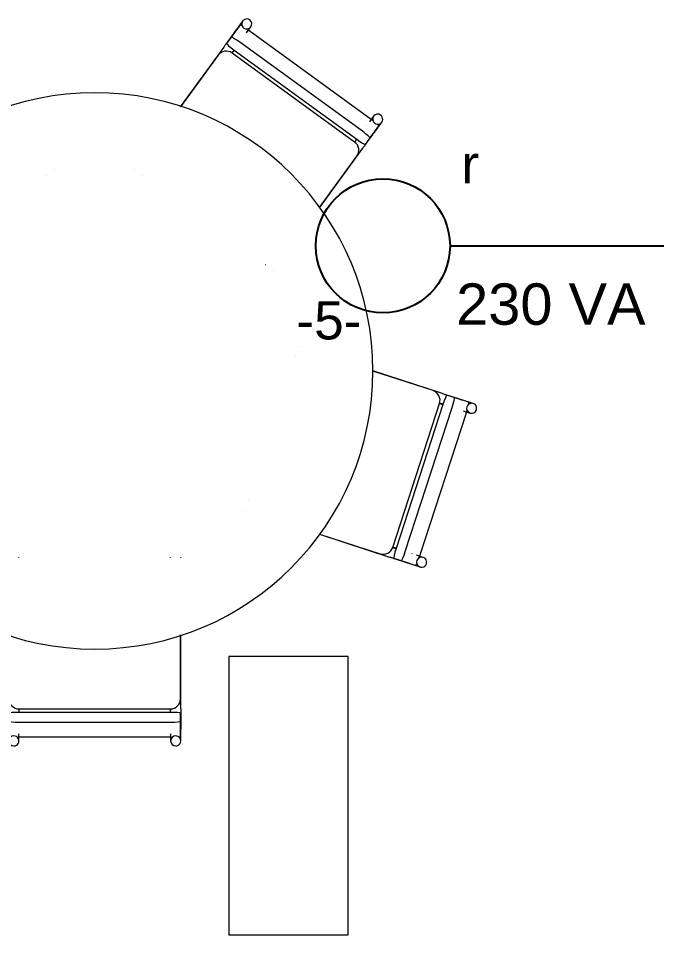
# Model space of a CAD drawing. Header units: metres. Extents: x -182 to 99, y 70 to 117.
# Drawn here: x -89.753 to -88.147, y 97.986 to 100.291 of the extents above; entities that cross this region are included whole.
import ezdxf

# ---------------------------------------------------------------- set-up
doc = ezdxf.new("R2010")
doc.units = ezdxf.units.M
doc.header["$LTSCALE"] = 0.01
doc.layers.add('I-FURN', color=6, linetype='Continuous', lineweight=9)
doc.layers.add('S-COLS', color=6, linetype='Continuous', lineweight=9)
doc.layers.add('Iluminação', color=7, linetype='Continuous')
doc.styles.add('Arial', font='arial.ttf', dxfattribs={"height": 0.295059880239521})

# ---------------------------------------------------------------- blocks, each defined once
blk = doc.blocks.new('Table ronde avec chaises - 01 - Table ronde avec chaises - 01-V5-Planta Baja')
at = {"layer": 'I-FURN'}
for p, q in [((-0.5128470338634453, 1.045385620482973), (-0.5023302823622857, 1.030910553854684)), ((-0.474550172228092, 1.035887573581568), (-0.4922980022063204, 1.060315365891202)), ((-0.4633707226177243, 1.020026370552859), (-0.4856801224470273, 1.050732625134479)), ((-0.4762016755209914, 1.037745581284572), (-0.4732934444785787, 1.033742744657237)), ((0.2457810265726028, 1.050659313996025), (0.2234716267432943, 1.019953059414405)), ((0.2330415739775825, 1.033490486658279), (0.2363637548695519, 1.038063076374519)), ((0.2521928908386454, 1.060391733770023), (0.2344450608604126, 1.035963941460393)), ((0.2622251709946052, 1.030986921733505), (0.272741922495768, 1.045461988361794)), ((-0.8157658420111005, 0.8136476647196641), (-0.5075303671542275, 1.037593845843071)), ((-0.4516598051669245, 1.003907675501459), (-0.4633707226177119, 1.020026370552855)), ((0.2234716267433055, 1.019953059414404), (0.2117607092925154, 1.003834364363009)), ((0.2676312712798239, 1.037520534704612), (0.5758667461366598, 0.8135743535811538)), ((-0.4852209673249243, 1.00688759126145), (-0.7934564421817974, 0.7829414101380432)), ((-0.3354966862357475, 0.8444968694831834), (-0.4446906814116377, 0.9947895102673218)), ((0.2045855700439517, 0.9948658781461472), (0.0953678620113438, 0.844540599414794)), ((0.5535573463073514, 0.7828680989995368), (0.2453218714505156, 1.006814280122995)), ((-0.7791430986308349, 0.7632407828530027), (-0.4709076237739619, 0.98718696397641)), ((-0.4656953028613799, 0.9800128197086374), (-0.7739307777182532, 0.7560666385852302)), ((-0.3357729426230823, 0.8444030930759591), (-0.4302165257960282, 0.9743935334597396)), ((0.190317429921614, 0.974320222321294), (0.0958966104621877, 0.8443611135012902)), ((0.5340316818438028, 0.7559933274467268), (0.225796206986967, 0.9799395085701852)), ((0.23100852789955, 0.9871136528379572), (0.539244002756386, 0.7631674717144986)), ((-0.8112225836814133, 0.8064871603729383), (-0.8217393351825734, 0.8209622270012232)), ((0.5816342238148589, 0.8210385948799835), (0.571117472313696, 0.8065635282516987)), ((-0.8422883668396979, 0.8060324815929947), (-0.8245405368614696, 0.7816046892833607)), ((-0.8350136606181502, 0.7969269531946154), (-0.812704260788847, 0.7662206986129958)), ((-0.8226218428523301, 0.7795055543692258), (-0.8259440237442951, 0.7840781440854585)), ((0.572805164914375, 0.7661473874744901), (0.5951145647436836, 0.7968536420561053)), ((0.5844354254937488, 0.7816810571621255), (0.6021832554719811, 0.806108849471755)), ((-0.8127042607888345, 0.7662206986129944), (-0.8009933433380473, 0.7501020035615974)), ((0.5610942474635962, 0.7500286924230898), (0.572805164914386, 0.7661473874744846)), ((0.5856921532432554, 0.7838258860864379), (0.5827839222008401, 0.779823049459108)), ((-0.7946810460450161, 0.7405066259691143), (-0.6857459669511251, 0.5905703525991569)), ((0.4456690291813131, 0.5906854981087867), (0.5545759346772879, 0.7405829938478791)), ((-0.7795500639671511, 0.7205878615198782), (-0.6854301821926092, 0.5910429578884921)), ((0.445504040411284, 0.5909324212527968), (0.5396509680926945, 0.7205145503813739)), ((-0.8199905857822422, 0.1799284919166423), (-0.9952458116200584, 0.1229846171742023)), ((-0.8199535996957827, 0.1796475546983993), (-0.9713753249065468, 0.1304476537398689)), ((0.7552859605899177, 0.1231081829977378), (0.5797542133434819, 0.1801419049922988)), ((0.7313367829602182, 0.1303290338260488), (0.5799370426509574, 0.1795217914570889)), ((-1.006071279758921, 0.119174254628728), (-1.025019942233742, 0.1130174609733911)), ((0.7849814002874107, 0.1128988410595616), (0.7660327378125908, 0.1190556347149017)), ((-1.043559482647853, 0.1072865538599631), (-1.072276074779185, 0.0979559674678097)), ((-1.025019942233755, 0.1130174609733951), (-1.061117309426184, 0.1012887153904246)), ((-1.045836895564876, 0.106290036847468), (-1.041131278891149, 0.1078189843876839)), ((-0.878381366303328, -0.2666510254097063), (-0.9961168411601532, 0.0957015072987568)), ((-0.9876831287633226, 0.0984417865688499), (-0.8699476539064976, -0.2639107461396132)), ((0.6299091119601026, -0.2640293660534168), (0.7476445868169883, 0.0983231666550267)), ((0.7560782992138185, 0.0955828873849322), (0.6383428243569328, -0.2667696453235113)), ((0.8210787674798261, 0.1011700954765875), (0.7849814002873998, 0.1128988410595667)), ((0.8008135350122323, 0.1079805754602733), (0.8061889366121855, 0.1062340016052938)), ((0.8323162237490395, 0.0980795332913235), (0.8035996316177098, 0.1074101196834813)), ((-1.064427043122063, 0.0737991319539106), (-1.047410581741947, 0.0793281154164944)), ((-0.9376382098538713, -0.2859047410158644), (-1.055373684710696, 0.0764477916925988)), ((-1.019276317518267, 0.0881765372755672), (-0.9015408426614424, -0.2741759954328961)), ((0.6615023007150461, -0.2742946153467048), (0.7792377755719317, 0.0880579173617389)), ((0.8153351427643581, 0.0763291717787645), (0.6975996679074727, -0.2860233609296792)), ((0.8074507307117986, 0.0794516812400169), (0.8244671920919135, 0.0739226977774287)), ((-0.861561388065119, -0.2884537323777133), (-0.6853301140990786, -0.2311927203739443)), ((-0.8379417867354785, -0.2802185499963895), (-0.6856379377912512, -0.2307320296623424)), ((0.4454051122353667, -0.231080477730952), (0.6216015370349091, -0.2883301665541562)), ((0.4455659415692672, -0.2308397796230508), (0.5979032447890807, -0.2803371699101872)), ((-0.9294242215012511, -0.2837965631076274), (-0.9464406828813666, -0.2893255465702112)), ((-0.9276837712551153, -0.3093774883458336), (-0.8915864040626869, -0.2976487427628674)), ((-0.8915864040626741, -0.2976487427628671), (-0.8726377415878532, -0.2914919491075302)), ((0.6325991996414536, -0.2916105690213342), (0.6515478621162736, -0.2977673626766743)), ((0.6515478621162624, -0.2977673626766742), (0.6876452293086892, -0.309496108259649)), ((0.7064808318511577, -0.2892019807466757), (0.6894643704710428, -0.2836729972840832)), ((-0.9385916512242448, -0.3134823820841059), (-0.9098750590929132, -0.3041517956919524)), ((-0.9072857540984074, -0.3029756776137511), (-0.9126611556983388, -0.3047222514687419)), ((0.6723434118194128, -0.3045606603961369), (0.6676377951456912, -0.3030317128559273)), ((0.6699152080627013, -0.3040282298684083), (0.6986318001940321, -0.3133588162605704)), ((0.09637090347620901, -0.6700269547352827), (0.09637090347622301, -0.4842001127177255)), ((-0.3362409786805447, -0.4842442162429615), (-0.3362409786805588, -0.6700269547352479)), ((-0.3359623621791875, -0.4843387938009303), (-0.3359623621791997, -0.645018567670809)), ((0.0958376378208003, -0.6450185676708423), (0.0958376378208126, -0.4843811320155638)), ((-0.3359623621792027, -0.6815000535319565), (-0.3359623621792042, -0.7014238563240713)), ((-0.3105623621792018, -0.6704185676708111), (0.0704376378207981, -0.6704185676708401)), ((0.0704376378207974, -0.679286297666197), (-0.3105623621792025, -0.6792862976661679)), ((0.0958376378207957, -0.7014238563241043), (0.0958376378207973, -0.6815000535319895)), ((-0.335962362179216, -0.7014238563240716), (-0.3359623621792187, -0.7393788743213653)), ((-0.3105623621792044, -0.7036376121898639), (0.0704376378207957, -0.703637612189893)), ((0.0958376378207811, -0.7393788743214), (0.0958376378207843, -0.7014238563241019)), ((-0.3362409786805631, -0.7208269547352494), (-0.3362409786805653, -0.7510213665702017)), ((-0.3359969939767911, -0.723300843822354), (-0.3359969939767901, -0.718353065648145)), ((-0.3108409786805652, -0.7510213665702017), (-0.310840978680564, -0.7331226936210312)), ((0.0709709034762044, -0.7331167467201944), (0.0709709034762028, -0.7510213665702321)), ((0.0960524879609261, -0.7180009388740385), (0.0960524879609267, -0.7236529705965249)), ((0.09637090347620302, -0.7510213665702321), (0.0963709034762052, -0.7208269547352798)), ((0.0704376378207928, -0.7415926301871885), (-0.3105623621792072, -0.7415926301871593))]:
    blk.add_line(p, q, dxfattribs=at)
at = {"layer": 'I-FURN', "flags": 128}
for points in [[(-0.4950606894411013, 1.020904817588784), (-0.4950974636809588, 1.020955432987662), (-0.4950992038852174, 1.020957828173339)], [(-0.474550172228092, 1.035887573581568), (-0.4745262878202813, 1.035854699514473), (-0.4744546728068069, 1.035756129904695), (-0.4743354417564127, 1.035592022442576), (-0.4741687854133454, 1.035362639665044), (-0.4739549703922018, 1.03506834853562), (-0.473694338751405, 1.034709619857324), (-0.4733873074459815, 1.034287027519517), (-0.4730343676605237, 1.033801247579799), (-0.4726360840233979, 1.033253057182444), (-0.4721930937034611, 1.032643333315137), (-0.4717061053907259, 1.031973051406006), (-0.4711758981626077, 1.03124328376312), (-0.4706033202375654, 1.030455197859032), (-0.4699892876181365, 1.029610054463067), (-0.469334782625526, 1.028709205624381), (-0.468640852328101, 1.02775409250894), (-0.4679086068663063, 1.026746243093981), (-0.4671392176766778, 1.02568726972357), (-0.466333915617791, 1.024578866529196), (-0.4654939890011519, 1.023422806719532), (-0.4646207815301713, 1.022220939743654), (-0.4637156901505291, 1.020975188332341), (-0.4627801628153559, 1.019687545422101), (-0.4618156961688214, 1.018360070966914), (-0.4608238331518168, 1.016994888642726), (-0.4598061605335833, 1.015594182450026), (-0.4587643063732186, 1.014160193219932), (-0.4576999374151278, 1.012695215029305), (-0.456614756422592, 1.011201591530743), (-0.4555104994537049, 1.009681712203209), (-0.4543889330840559, 1.008138008529416), (-0.4532518515805813, 1.006572950105931), (-0.452101074031121, 1.004989040692371), (-0.4509384414342697, 1.003388814205916), (-0.4497658137541669, 1.001774830667579), (-0.4485850669449527, 1.000149672106722), (-0.4473980899496432, 0.99851593843036), (-0.4462067816782225, 0.9968762432638696), (-0.4450130479697924, 0.9952332097697292), (-0.4446906814116377, 0.9947895102673218)], [(0.2045855700439517, 0.9948658781461472), (0.205779631200854, 0.9965093623344422), (0.206971782114625, 0.9981502172986332), (0.2081601155981136, 0.9997858180207924), (0.2093427305712451, 1.001413547888691), (0.2105177351023394, 1.00303080288176), (0.2116832494348018, 1.004634995737012), (0.2128374089943291, 1.006223560088082), (0.2139783673718346, 1.007793954570894), (0.2151042992773056, 1.009343666889265), (0.2162134034598784, 1.010870217834076), (0.2173039055894586, 1.012371165249462), (0.2183740610952656, 1.01384410793975), (0.2194221579567789, 1.015286689510842), (0.2204465194426014, 1.016696602139952), (0.2214455067928744, 1.018071590267645), (0.222417521840945, 1.019409454206235), (0.2233610095700864, 1.020708053658814), (0.2242744606011994, 1.021965311143272), (0.2251564136074938, 1.023179215315839), (0.2260054576522982, 1.024347824188797), (0.2268202344462627, 1.025469268237225), (0.2275994405203249, 1.026541753389885), (0.228341829310989, 1.027563563899318), (0.2290462131545578, 1.028533065086675), (0.2297114651871416, 1.029448705956883), (0.2303365211474017, 1.030309021679868), (0.230920381079139, 1.031112635934), (0.2314621109310137, 1.031858263107894), (0.2319608440508253, 1.032544710357143), (0.2324157825719728, 1.033170879512576), (0.2328261986898715, 1.03373576883712), (0.2331914358262818, 1.034238474628363), (0.2335109096797004, 1.034678192664271), (0.233784109160112, 1.035054219489793), (0.2340105972066264, 1.035365953542221), (0.234190011486685, 1.035612896113566), (0.2343220649757127, 1.035794652148395), (0.2344065464162971, 1.035910930875829), (0.2344433206561552, 1.035961546274716), (0.2344450608604126, 1.035963941460393)], [(-0.4722174089230931, 0.9869618541418912), (-0.471063414356315, 0.9859665838873578), (-0.469950143056918, 0.9849259622684892), (-0.4688793760214968, 0.9838416540578911), (-0.4678528262488896, 0.9827153939173934), (-0.4668721359997481, 0.9815489836229632), (-0.4659388741692664, 0.9803442891822488), (-0.4656953028613915, 0.98001281970864)], [(-0.4653061307063524, 0.9799511808946704), (-0.4664337742256646, 0.9815032490473882), (-0.4676259251394352, 0.983144104011575), (-0.4688142586229238, 0.9847797047337428), (-0.4699968735960548, 0.986407434601642)], [(0.2302097340436047, 0.9869214531381718), (0.2290289872343899, 0.9852962945773148), (0.2278420102390805, 0.9836625609009568), (0.2266507019676597, 0.9820228657344664), (0.2254569682592292, 0.980379832240326)], [(0.2257962069869561, 0.9799395085701864), (0.2267164084049516, 0.9811542084055516), (0.2276844487976152, 0.9823311383685858), (0.2286987795068231, 0.9834684156224132), (0.2297577778198189, 0.9845642207660392), (0.2308597495652098, 0.98561680074498), (0.232002931823278, 0.98662447165582)], [(0.5638478793925107, 0.7965577919857947), (0.5638846536323682, 0.7966084073846766), (0.5638863938366268, 0.796610802570354)], [(-0.7946810460450161, 0.7405066259691143), (-0.7958751072019177, 0.7421501101574051), (-0.797067258115688, 0.7437909651215961), (-0.7982555915991769, 0.7454265658437595), (-0.7994382065723079, 0.7470542957116546), (-0.8006132111034019, 0.7486715507047276), (-0.8017787254358639, 0.7502757435599756), (-0.8029328849953913, 0.7518643079110457), (-0.8040738433728966, 0.7534347023938612), (-0.8051997752783671, 0.7549844147122324), (-0.8063088794609399, 0.7565109656570442), (-0.8073993815905192, 0.7580119130724301), (-0.8084695370963267, 0.7594848557627181), (-0.8095176339578392, 0.7609274373338053), (-0.8105419954436619, 0.7623373499629194), (-0.8115409827939352, 0.7637123380906128), (-0.8125129978420041, 0.7650502020292029), (-0.8134564855711454, 0.7663488014817811), (-0.8143699366022588, 0.7676060589662395), (-0.8152518896085525, 0.7688199631388065), (-0.8161009336533575, 0.7699885720117647), (-0.8169157104473214, 0.7711100160601927), (-0.8176949165213837, 0.7721825012128525), (-0.8184373053120481, 0.7732043117222853), (-0.8191416891556164, 0.774173812909642), (-0.8198069411881999, 0.7750894537798505), (-0.8204319971484594, 0.7759497695028359), (-0.8210158570801969, 0.7767533837569677), (-0.8215575869320714, 0.7774990109308613), (-0.8220563200518832, 0.7781854581801108), (-0.8225112585730302, 0.7788116273355483), (-0.8229216746909287, 0.7793765166600914), (-0.8232869118273392, 0.7798792224513306), (-0.8236063856807575, 0.7803189404872432), (-0.8238795851611691, 0.7806949673127606), (-0.8241060732076833, 0.7810067013651887), (-0.8242854874877426, 0.781253643936538), (-0.8244175409767701, 0.7814353999713674), (-0.8245020224173545, 0.7815516786988014), (-0.8245387966572119, 0.7816022940976833), (-0.8245405368614701, 0.7816046892833607)], [(-0.7792071467304196, 0.7624216917775959), (-0.7780263999212056, 0.7607965332167347), (-0.7768394229258964, 0.7591627995403812), (-0.7756481146544757, 0.7575231043738908), (-0.7744543809460457, 0.755880070879746)], [(-0.7739307777182645, 0.7560666385852337), (-0.7748016680356218, 0.7573171650323154), (-0.7756218540136143, 0.7586015175155592), (-0.7763900235296398, 0.7599176413449791), (-0.7771049476763405, 0.7612634310032022), (-0.7777654827275913, 0.7626367335138643), (-0.778293778664923, 0.7638578499281294)], [(0.5380352103828155, 0.7629385191759025), (0.5373895401620574, 0.7615581654872586), (0.5366891869836575, 0.7602047358565712), (0.5359352712632991, 0.75888039548253), (0.5351289991053103, 0.7575872630272242), (0.5342716603731471, 0.756327407226726), (0.53403168184379, 0.7559933274467279)], [(0.5340933206577553, 0.7556041552916894), (0.5352209641770675, 0.7571562234444073), (0.5364131150908379, 0.7587970784085938), (0.5376014485743271, 0.7604326791307572), (0.5387840635474587, 0.7620604089986566)], [(0.5844354254937488, 0.7816810571621255), (0.5844115410859382, 0.7816481830950357), (0.5843399260724637, 0.7815496134852488), (0.58422069502207, 0.7813855060231334), (0.5840540386790022, 0.7811561232455974), (0.5838402236578591, 0.7808618321161739), (0.5835795920170619, 0.7805031034378777), (0.5832725607116377, 0.7800805111000708), (0.5829196209261799, 0.7795947311603566), (0.5825213372890543, 0.7790465407629977), (0.5820783469691174, 0.7784368168956907), (0.5815913586563827, 0.7777665349865637), (0.5810611514282634, 0.7770367673436739), (0.5804885735032217, 0.776248681439586), (0.5798745408837928, 0.7754035380436254), (0.5792200358911818, 0.7745026892049391), (0.5785261055937562, 0.7735475760894978), (0.5777938601319615, 0.7725397266745349), (0.5770244709423336, 0.7714807533041234), (0.5762191688834462, 0.7703723501097538), (0.5753792422668065, 0.7692162903000899), (0.5745060347958254, 0.7680144233242076), (0.5736009434161828, 0.7667686719128949), (0.5726654160810105, 0.7654810290026547), (0.5717009494344755, 0.7641535545474716), (0.5707090864174705, 0.762788372223279), (0.5696914137992363, 0.7613876660305844), (0.568649559638871, 0.7599536768004947), (0.5675851906807804, 0.7584886986098631), (0.5665000096882445, 0.7569950751113007), (0.5653957527193575, 0.7554751957837711), (0.5642741863497083, 0.7539314921099735), (0.5631371048462328, 0.7523664336864893), (0.5619863272967729, 0.7507825242729287), (0.5608236946999217, 0.749182297786474), (0.5596510670198178, 0.7475683142481367), (0.5584703202106036, 0.7459431556872796), (0.5572833432152934, 0.7443094220109173), (0.5560920349438728, 0.7426697268444269), (0.5548983012354429, 0.7410266933502908), (0.5545759346772879, 0.7405829938478791)], [(-0.2413320463894702, 0.6716773005867787), (-0.2412952721496132, 0.6716266851878969), (-0.2412935319453547, 0.6716242900022193)], [(-0.2207830147323454, 0.6866070459950073), (-0.2207462404924878, 0.6865564305961211), (-0.2207445002882299, 0.6865540354104436)], [(-0.0193220966353919, 0.6866834138738672), (-0.0193588708752494, 0.6866327984749897), (-0.0193606110795074, 0.6866304032893124)], [(0.0012269350217308, 0.6717536684656387), (0.0011901607818732, 0.6717030530667611), (0.0011884205776152, 0.6717006578810837)], [(-0.5502243477085984, 0.447253907105024), (-0.5501875734687409, 0.4472032917061421), (-0.5501858332644829, 0.4472008965204647)], [(0.3101192363408217, 0.4473302749838321), (0.3100824621009646, 0.4472796595849502), (0.3100807218967061, 0.4472772643992728)], [(-0.5707733793657238, 0.4323241616967954), (-0.5707366051258662, 0.4322735462979179), (-0.5707348649216079, 0.4322711511122404)], [(0.3306682679979443, 0.4324005295756035), (0.3306314937580868, 0.4323499141767217), (0.3306297535538282, 0.4323475189910399)], [(-0.6329555965912314, 0.2406998437894922), (-0.6328960946212316, 0.2407191771515112), (-0.6328932789115943, 0.2407200920310285)], [(0.3929957455611099, 0.2408234096130839), (0.3929362435911102, 0.2408427429750987), (0.3929334278814728, 0.2408436578546203)], [(-0.6251065649341097, 0.2165430082755931), (-0.6250470629641094, 0.2165623416376165), (-0.625044247254473, 0.2165632565171338)], [(0.3851467139039844, 0.2166665740991849), (0.3850872119339841, 0.2166859074612083), (0.3850843962243478, 0.2166868223407255)], [(-1.043559482647853, 0.1072865538599631), (-1.043520836864214, 0.1072991106362428), (-1.043404961338308, 0.107336760876922), (-1.043212041446255, 0.1073994443496433), (-1.042942385818732, 0.1074870607742272), (-1.042596425847217, 0.107599469983079), (-1.042174714993864, 0.1077364921454508), (-1.041677927906078, 0.1078979080551072), (-1.041106859337224, 0.108083459481027), (-1.040462422875192, 0.1082928495805086), (-1.039745649480847, 0.1085257433740675), (-1.038957685838717, 0.1087817682813128), (-1.038099792522541, 0.1090605147170048), (-1.037173341978615, 0.109361536746311), (-1.036179816330178, 0.1096843527981991), (-1.035120805006327, 0.1100284464358532), (-1.033998002199269, 0.1103932671828499), (-1.032813204153979, 0.1107782314038236), (-1.031568306294583, 0.1111827232381404), (-1.030265300192093, 0.1116060955851518), (-1.028906270378314, 0.112047671139415), (-1.027493391011037, 0.1125067434742446), (-1.026028922395852, 0.1129825781718321), (-1.024515207370138, 0.1134744139981692), (-1.022954667555028, 0.1139814641208581), (-1.02134979948133, 0.114502917367857), (-1.019703170595608, 0.1150379395252151), (-1.018017415152817, 0.115585674671606), (-1.016295230002056, 0.116145246547648), (-1.014539370272187, 0.1167157599577062), (-1.012752644964215, 0.1172963022020229), (-1.010937912457483, 0.1178859445368514), (-1.009098075936882, 0.1184837436602494), (-1.007236078748365, 0.1190887432211237), (-1.005354899690231, 0.1196999753492519), (-1.003457548247675, 0.1203164622036139), (-1.001547059778258, 0.1209372175367533), (-0.9996264906559827, 0.1215612482725625), (-0.9976989133817454, 0.122187556094966), (-0.9957674116679894, 0.1228151390450801), (-0.9952458116200584, 0.1229846171742023)], [(0.7552859605899177, 0.1231081829977378), (0.7572179921264313, 0.1224804278977779), (0.7591469328246309, 0.1218536770720668), (0.7610696967908853, 0.1212289331882247), (0.7629832080130158, 0.1206071957031928), (0.7648844052812619, 0.1199894592643142), (0.7667702470855606, 0.1193767121181178), (0.7686377164813163, 0.118769934529323), (0.7704838259158687, 0.1181700972126362), (0.7723056220079381, 0.1175781597798021), (0.7741001902724057, 0.1169950692044449), (0.7758646597828697, 0.1164217583070895), (0.7775962077645133, 0.1158591442628794), (0.7792920641099434, 0.1153081271342703), (0.7809495158107709, 0.1147695884311157), (0.7825659112978445, 0.114244389700462), (0.7841386646831974, 0.1137333711482491), (0.7856652598969164, 0.1132373502951345), (0.7871432547123159, 0.1127571206686803), (0.7885702846529803, 0.1122934505338468), (0.7899440667754201, 0.1118470816639304), (0.7912624033212983, 0.1114187281539138), (0.7925231852333715, 0.1110090752780243), (0.7937243955295327, 0.1106187783934825), (0.7948641125295528, 0.1102484618920436), (0.7959405129293586, 0.1098987182011186), (0.796951874717929, 0.1095701068359917), (0.7978965799321497, 0.1092631535047575), (0.7987731172452034, 0.1089783492672622), (0.7995800843843739, 0.1087161497495356), (0.8003161903743823, 0.1084769744148657), (0.8009802576026718, 0.1082612058927715), (0.8015712237033381, 0.1080691893668587), (0.8020881432566861, 0.1079012320226092), (0.8025301893017001, 0.1077576025559414), (0.8028966546590067, 0.1076385307433638), (0.803186953062209, 0.1075442070743808), (0.803400620095789, 0.1074747824467347), (0.8035373139380727, 0.1074303679250219), (0.8035968159080729, 0.1074110345630028), (0.8035996316177098, 0.1074101196834813)], [(-0.987504245958014, 0.0987928638418319), (-0.98932881149945, 0.0982000265603521), (-0.99125775219765, 0.0975732757346409), (-0.9931805161639043, 0.0969485318507988), (-0.9950940273860354, 0.0963267943657669), (-0.9964338837152537, 0.0958914486542814)], [(-0.9950043326616204, 0.0951762234631301), (-0.9936706229391354, 0.09591343762188499), (-0.992308499338812, 0.0965967279241402), (-0.9909201409678396, 0.0972250012511767), (-0.9895077689034454, 0.0977972524996984), (-0.9880736426396411, 0.0983125661897816), (-0.9876831287633338, 0.098441786568855)], [(0.7476445868169774, 0.0983231666550265), (0.7490841928871514, 0.0978233659923308), (0.7505026607302921, 0.0972663962286182), (0.751897721100441, 0.0966531483966968), (0.7532671421986021, 0.0959846035622827), (0.7546087332431461, 0.0952618312544844)], [(0.7556486655604081, 0.09628319251324599), (0.7537381770909914, 0.0969039478463897), (0.7518176079687166, 0.0975279785821902), (0.7498900306944785, 0.0981542864046025), (0.7479585289807229, 0.0987818693547122)], [(-1.035648133311094, 0.0831499665876047), (-1.035707635281094, 0.0831306332255813), (-1.035710450990731, 0.0831297183460641)], [(-0.5071202046934133, -0.1465816702485243), (-0.5070607027234136, -0.1465623368865096), (-0.5070578870137761, -0.146561422006988)], [(0.2671603536632274, -0.1464581044249152), (0.2671008516932277, -0.1464387710629005), (0.2670980359835902, -0.1464378561833745)], [(-0.4992711730362921, -0.1707385057624234), (-0.4992116710662913, -0.1707191724004043), (-0.4992088553566549, -0.1707182575208871)], [(0.2593113220061013, -0.17061493993881), (0.2592518200361016, -0.1705956065767909), (0.2592490043264647, -0.1705946916972736)], [(-0.8699476539065101, -0.2639107461396095), (-0.8714060951411058, -0.2643525781268492), (-0.8728810383452646, -0.2647357346017011), (-0.8743701239244973, -0.265059602595545), (-0.8758709696595325, -0.2653236639886767), (-0.8773811745173569, -0.2655274963391962), (-0.8787057776630005, -0.2656525899088114)], [(-0.8776221563498571, -0.2669650518344026), (-0.8757116678804404, -0.2663442965012632), (-0.8737910987581651, -0.2657202657654584), (-0.8718635214839272, -0.2650939579430461), (-0.8699320197701714, -0.2644663749929407)], [(0.6295580346871184, -0.2642082488587371), (0.6313826002285488, -0.2648010861402212), (0.6333115409267478, -0.2654278369659281), (0.6352343048930028, -0.2660525808497701), (0.6371478161151333, -0.2666743183348064), (0.6384876724443526, -0.2671096640462919)], [(0.6377515401670613, -0.2656907656851234), (0.6362392227257125, -0.2655032495623288), (0.6347356136219103, -0.2652554068648772), (0.6332431183094699, -0.2649476340882064), (0.6317641244625078, -0.2645804236031119), (0.6303009981556777, -0.2641543628680305), (0.6299091119600905, -0.2640293660534119)], [(-0.861561388065119, -0.2884537323777133), (-0.8634934196016322, -0.2890814874776688), (-0.8654223602998321, -0.2897082383033756), (-0.8673451242660865, -0.2903329821872177), (-0.8692586354882177, -0.2909547196722539), (-0.8711598327564631, -0.2915724561111325), (-0.8730456745607618, -0.2921852032573246), (-0.8749131439565179, -0.292791980846115), (-0.8767592533910707, -0.2933918181628062), (-0.87858104948314, -0.2939837555956403), (-0.8803756177476078, -0.2945668461710018), (-0.8821400872580722, -0.2951401570683529), (-0.8838716352397159, -0.2957027711125587), (-0.8855674915851462, -0.2962537882411721), (-0.8872249432859732, -0.2967923269443223), (-0.8888413387730468, -0.297317525674976), (-0.8904140921583996, -0.2978285442271933), (-0.891940687372119, -0.2983245650803079), (-0.8934186821875189, -0.2988047947067622), (-0.8948457121281826, -0.2992684648415956), (-0.8962194942506231, -0.2997148337115077), (-0.8975378307965012, -0.3001431872215286), (-0.8987986127085748, -0.3005528400974137), (-0.8999998230047362, -0.3009431369819556), (-0.9011395400047564, -0.3013134534833944), (-0.9022159404045621, -0.3016631971743238), (-0.9032273021931329, -0.3019918085394464), (-0.9041720074073534, -0.3022987618706806), (-0.9050485447204067, -0.3025835661081759), (-0.9058555118595776, -0.3028457656259067), (-0.906591617849586, -0.3030849409605724), (-0.907255685077876, -0.3033007094826666), (-0.907846651178542, -0.3034927260085793), (-0.9083635707318896, -0.3036606833528332), (-0.908805616776904, -0.3038043128194967), (-0.9091720821342104, -0.3039233846320743), (-0.9094623805374126, -0.3040177083010573), (-0.9096760475709929, -0.3040871329287077), (-0.9098127414132764, -0.3041315474504161), (-0.9098722433832764, -0.3041508808124309), (-0.9098750590929136, -0.3041517956919524)], [(-0.3362409786805301, -0.2890924794212896), (-0.3362409786805301, -0.2890299153475683), (-0.3362409786805301, -0.2890269547352479)], [(-0.3108409786805301, -0.2890924794212939), (-0.3108409786805301, -0.2890299153475683), (-0.3108409786805301, -0.2890269547352522)], [(0.070970903476238, -0.2890924794213199), (0.070970903476238, -0.2890299153475986), (0.070970903476238, -0.2890269547352826)], [(0.0963709034762382, -0.2890924794213242), (0.0963709034762382, -0.289029915347603), (0.0963709034762382, -0.2890269547352826)], [(0.6699152080627013, -0.3040282298684083), (0.6698765622790632, -0.3040156730921286), (0.6697606867531558, -0.3039780228514538), (0.6695677668611042, -0.3039153393787281), (0.6692981112335806, -0.3038277229541486), (0.6689521512620649, -0.3037153137452924), (0.6685304404087125, -0.3035782915829206), (0.6680336533209266, -0.3034168756732686), (0.6674625847520734, -0.3032313242473487), (0.6668181482900407, -0.3030219341478628), (0.6661013748956958, -0.3027890403543039), (0.6653134112535668, -0.3025330154470586), (0.6644555179373894, -0.3022542690113666), (0.6635290673934638, -0.3019532469820604), (0.662535541745027, -0.3016304309301723), (0.6614765304211764, -0.3012863372925139), (0.6603537276141185, -0.3009215165455215), (0.6591689295688276, -0.3005365523245479), (0.6579240317094324, -0.3001320604902311), (0.6566210256069427, -0.2997086881432196), (0.6552619957931639, -0.2992671125889565), (0.6538491164258871, -0.2988080402541269), (0.6523846478107012, -0.2983322055565351), (0.6508709327849873, -0.2978403697301978), (0.6493103929698784, -0.2973333196075134), (0.64770552489618, -0.2968118663605144), (0.6460588960104586, -0.2962768442031564), (0.6443731405676673, -0.2957291090567611), (0.6426509554169061, -0.2951695371807191), (0.6408950956870375, -0.2945990237706652), (0.639108370379065, -0.2940184815263442), (0.6372936378723338, -0.2934288391915114), (0.6354538013517324, -0.2928310400681177), (0.6335918041632159, -0.2922260405072391), (0.6317106251050819, -0.2916148083791108), (0.6298132736625252, -0.2909983215247532), (0.6279027851931089, -0.2903775661916095), (0.6259822160708336, -0.2897535354558046), (0.624054638796596, -0.2891272276333923), (0.6221231370828403, -0.288499644683287), (0.6216015370349091, -0.2883301665541562)], [(0.6777019220401903, -0.2798511461129772), (0.6777614240101903, -0.279870479474992), (0.6777642397198279, -0.2798713943545136)], [(-0.3362409786805631, -0.7208269547352494), (-0.3362409786805631, -0.7207863201536293), (-0.3362409786805631, -0.7206644814154224), (-0.3362409786805631, -0.7204616334366257), (-0.3362409786805626, -0.72017810073073), (-0.3362409786805626, -0.7198143368895867), (-0.3362409786805626, -0.7193709238577334), (-0.3362409786805626, -0.718848571001437), (-0.3362409786805626, -0.7182481139738349), (-0.3362409786805626, -0.7175705133780892), (-0.3362409786805626, -0.7168168532305974), (-0.3362409786805626, -0.7159883392268253), (-0.3362409786805626, -0.7150862968124383), (-0.3362409786805626, -0.7141121690628749), (-0.3362409786805626, -0.71306751437473), (-0.3362409786805621, -0.711954003972661), (-0.3362409786805621, -0.7107734192357721), (-0.3362409786805621, -0.7095276488477974), (-0.3362409786805621, -0.7082186857756084), (-0.3362409786805621, -0.7068486240808879), (-0.3362409786805615, -0.7054196555700863), (-0.3362409786805615, -0.7039340662879896), (-0.3362409786805615, -0.7023942328605389), (-0.3362409786805615, -0.7008026186927373), (-0.3362409786805615, -0.6991617700277315), (-0.3362409786805609, -0.697474311873353), (-0.3362409786805609, -0.6957429438026757), (-0.3362409786805609, -0.6939704356352778), (-0.3362409786805609, -0.6921596230061073), (-0.3362409786805605, -0.6903134028290862), (-0.3362409786805605, -0.6884347286626645), (-0.3362409786805605, -0.6865266059847392), (-0.3362409786805599, -0.684592087384554), (-0.3362409786805599, -0.6826342676791899), (-0.3362409786805599, -0.6806562789625329), (-0.3362409786805593, -0.6786612855945819), (-0.3362409786805593, -0.6766524791391509), (-0.3362409786805593, -0.6746330732580362), (-0.3362409786805593, -0.6726062985698797), (-0.3362409786805588, -0.6705753974818098), (-0.3362409786805588, -0.6700269547352479)], [(-0.3108409786805591, -0.6701399511694688), (-0.3108409786805591, -0.6720584129119316), (-0.3108409786805591, -0.6740866211888871), (-0.3108409786805591, -0.6761083348655298), (-0.3108409786805597, -0.6781203196312559), (-0.3108409786805597, -0.6795291279473343)], [(-0.3097190035319999, -0.6783905608412725), (-0.3100079968917741, -0.6768943158153051), (-0.3102369252453174, -0.6753877109737307), (-0.3104054223560977, -0.6738731565628989), (-0.3105132186646835, -0.6723530755467794), (-0.3105601417199755, -0.6708298997307269), (-0.3105623621792137, -0.6704185676708078)], [(0.0704376378207852, -0.6704185676708425), (0.0704071618845685, -0.6719421613033498), (0.070315782830915, -0.6734633175110672), (0.0701636468468174, -0.6749796027685494), (0.0699509973173962, -0.6764885913428397), (0.069678174436536, -0.6779878691741291), (0.0693878206082566, -0.6792862976661962)], [(0.0709709034762082, -0.6786612855946123), (0.0709709034762082, -0.676652479139177), (0.0709709034762082, -0.6746330732580708), (0.0709709034762088, -0.6726062985699058), (0.0709709034762088, -0.6705753974818445)], [(0.09637090347620901, -0.6700269547352827), (0.09637090347620901, -0.6720584129119663), (0.0963709034762084, -0.6740866211889173), (0.0963709034762084, -0.6761083348655602), (0.0963709034762084, -0.6781203196312862), (0.0963709034762079, -0.680119356739675), (0.0963709034762079, -0.6821022481577826), (0.0963709034762079, -0.6840658216823421), (0.0963709034762079, -0.6860069360145821), (0.0963709034762079, -0.6879224857856561), (0.0963709034762079, -0.6898094065245611), (0.0963709034762079, -0.6916646795606352), (0.0963709034762073, -0.6934853368527905), (0.0963709034762073, -0.6952684657377471), (0.0963709034762073, -0.6970112135896659), (0.0963709034762073, -0.6987107923837499), (0.0963709034762068, -0.7003644831564912), (0.0963709034762068, -0.7019696403554228), (0.0963709034762068, -0.7035236960714353), (0.0963709034762068, -0.705024164146898), (0.0963709034762063, -0.7064686441529816), (0.0963709034762063, -0.7078548252298046), (0.0963709034762063, -0.7091804897833494), (0.0963709034762063, -0.7104435170331314), (0.0963709034762063, -0.7116418864049759), (0.0963709034762063, -0.7127736807635209), (0.0963709034762057, -0.7138370894792468), (0.0963709034762057, -0.7148304113250376), (0.0963709034762057, -0.7157520571978471), (0.0963709034762057, -0.7166005526608887), (0.0963709034762057, -0.7173745403024194), (0.0963709034762057, -0.7180727819073218), (0.0963709034762057, -0.7186941604379744), (0.0963709034762057, -0.7192376818212873), (0.0963709034762057, -0.7197024765389997), (0.0963709034762057, -0.7200878010186963), (0.0963709034762052, -0.7203930388234202), (0.0963709034762052, -0.7206177016377953), (0.0963709034762052, -0.7207614300492424), (0.0963709034762052, -0.7208239941229637), (0.0963709034762052, -0.7208269547352798)], [(-0.310840978680563, -0.720761430049212), (-0.310840978680563, -0.7208239941229376), (-0.310840978680563, -0.7208269547352537)]]:
    blk.add_lwpolyline(points, dxfattribs=at)
at = {"layer": 'I-FURN'}
for centre, radius, start, end in [((-0.4507655574531529, 0.9594637880515122), 0.0253999999999999, 35.99999999999513, 125.9999999999947), ((0.2108664615787361, 0.9593904769130628), 0.0254, 53.99999999999421, 143.999999999994), ((-0.1200000000000011, 0.1799999999999986), 0.7000000000000006, 359.9999999999994, 179.9999999999993), ((-0.7590010323100259, 0.7355176069281049), 0.0254, 125.9999999999944, 215.999999999994), ((0.5191019364355719, 0.7354442957896044), 0.0254, 323.9999999999942, 53.99999999999415), ((-0.1200000000000011, 0.1799999999999986), 0.7000000000000007, 180, 359.9999999999994), ((-0.9635262932494248, 0.1062908182259714), 0.0254000000000001, 107.9999999999952, 197.9999999999942), ((0.7234877513030921, 0.1061721983121527), 0.0254000000000001, 341.9999999999939, 71.9999999999939), ((-0.8457908183925997, -0.2560617144824917), 0.0253999999999999, 197.999999999994, 287.9999999999938), ((0.6057522764462063, -0.2561803343962908), 0.0254000000000001, 251.9999999999945, 341.9999999999941), ((-0.3105623621791997, -0.6450185676708108), 0.0254000000000001, 179.9999999999953, 269.9999999999945), ((0.0704376378208003, -0.6450185676708398), 0.0254, 269.9999999999943, 359.9999999999941)]:
    blk.add_arc(centre, radius, start, end, dxfattribs=at)
for centre, major_axis, ratio, start_param, end_param in [((-0.5025725180348707, 1.052850493187087), (0.0102745158285727, 0.0074648727040995), 0.9961946980917451, 1.570796326796273, 4.712388980386057), ((-0.5025725180348707, 1.052850493187087), (0.0102745158285667, 0.0074648727041076), 0.996194698091746, 4.712388980385263, 7.853981633975049), ((0.2624674066672177, 1.052926861065903), (-0.010274515828578, 0.007464872704091899), 0.996194698091744, 4.712388980382415, 7.853981633972228), ((0.2624674066672177, 1.052926861065903), (-0.0102745158285558, 0.0074648727041229), 0.9961946980917384, 1.570796326795633, 4.712388980385409), ((-0.5062291541041402, 1.035802879726249), (0.0205490316571249, 0.0149297454082274), 0.0871557427476662, 1.365128325611863, 1.570796326794894), ((-0.5062291541041402, 1.035802879726249), (0.0205490316571249, 0.0149297454082272), 0.08715574274765849, 3.92e-14, 0.5235987755983061), ((0.2663300582297362, 1.03572956858779), (-0.0205490316571224, 0.0149297454082307), 0.08715574274766719, 5.759586531581341, 6.283185307179588), ((0.2663300582297362, 1.03572956858779), (-0.0205490316571224, 0.0149297454082305), 0.0871557427476649, 4.712388980384691, 4.928555720566513), ((-0.4839197542748368, 1.005096625144628), (0.0205490316571249, 0.0149297454082271), 0.08715574274765701, 0, 1.570796326794894), ((0.2440206584004279, 1.005023314006173), (-0.0205490316571224, 0.0149297454082307), 0.0871557427476581, 4.712388980384683, 6.283185307179577), ((-0.4722088368240495, 0.988977930093232), (0.0205490316571249, 0.0149297454082272), 0.08715574274766019, 4.712388980384672, 6.283185307179568), ((0.2323097409496379, 0.9889046189547788), (-0.0205490316571224, 0.0149297454082305), 0.0871557427476593, 0, 1.570796326794884), ((-0.8320138510111231, 0.8134973542971048), (0.0102745158285677, 0.0074648727041064), 0.9961946980917522, 1.5707963267956, 4.712388980385393), ((-0.8320138510111231, 0.8134973542971048), (0.0102745158285658, 0.007464872704109101), 0.99619469809174, 4.71238898038513, 7.853981633974907), ((-0.8144646289610129, 0.8118566986028422), (0.0205490316571248, 0.0149297454082272), 0.0871557427476572, 1.5707963267949, 1.786963066976677), ((0.574565533086572, 0.8117833874643324), (-0.0205490316571223, 0.0149297454082306), 0.0871557427476589, 4.50672097920153, 4.712388980384689), ((0.5919087396434313, 0.8135737221758677), (-0.0102745158285601, 0.007464872704116702), 0.9961946980917472, 4.712388980384834, 7.853981633974626), ((0.5919087396434313, 0.8135737221758677), (-0.0102745158285601, 0.007464872704116702), 0.9961946980917472, 1.57079632679504, 4.712388980384834), ((-0.8144646289610129, 0.8118566986028422), (0.0205490316571247, 0.0149297454082272), 0.0871557427476607, 2.572181005877281, 3.141592653589789), ((0.574565533086572, 0.8117833874643324), (-0.0205490316571223, 0.0149297454082306), 0.08715574274765898, 3.141592653589794, 3.665191429188094), ((-0.7921552291317098, 0.7811504440212214), (0.0205490316571249, 0.0149297454082272), 0.08715574274766039, 1.570796326794893, 3.141592653589761), ((-0.7804443116809227, 0.7650317489698245), (0.020549031657125, 0.0149297454082272), 0.0871557427476611, 3.141592653589786, 4.712388980384671), ((0.5405452158064735, 0.7649584378313204), (-0.0205490316571224, 0.0149297454082307), 0.0871557427476625, 1.57079632679489, 3.141592653589778), ((0.5522561332572637, 0.7810771328827152), (-0.0205490316571224, 0.0149297454082306), 0.0871557427476611, 3.14159265358979, 4.712388980384679), ((-0.9982222481018002, 0.0950174191148304), (-0.0078490316571216, 0.0241568355138976), 0.0871557427476629, 4.712388980384672, 6.28318530717957), ((0.7581837061554652, 0.0948987992010055), (0.0078490316571257, 0.0241568355138963), 0.08715574274765708, 0, 1.570796326794882), ((-1.068351558950611, 0.0858775497108576), (-0.0039245158285682, 0.0120784177569464), 0.9961946980917288, 4.712388980384086, 7.853981633973873), ((-1.053268277769049, 0.0771318798765251), (-0.0078490316571218, 0.0241568355138976), 0.08715574274766098, 1.6e-15, 0.5235987755983065), ((-1.017170910576621, 0.0888606254594934), (-0.0078490316571216, 0.0241568355138976), 0.0871557427476533, 1.3e-15, 1.570796326794895), ((0.7771323686302849, 0.0887420055456654), (0.007849031657125702, 0.0241568355138962), 0.08715574274765821, 4.712388980384682, 6.283185307179578), ((0.8283917079204874, 0.0860011155343753), (0.0039245158285712, 0.0120784177569454), 0.9961946980917435, 4.712388980385371, 7.853981633975173), ((0.8132297358227116, 0.077013259962691), (0.0078490316571257, 0.0241568355138963), 0.0871557427476592, 5.759586531581261, 6.283185307179576), ((-1.068351558950611, 0.0858775497108576), (-0.0039245158285509, 0.012078417756952), 0.9961946980917484, 1.570796326795713, 4.712388980385514), ((-1.053268277769049, 0.0771318798765251), (-0.0078490316571218, 0.0241568355138975), 0.0871557427476623, 1.414373083203279, 1.570796326794898), ((0.8283917079204874, 0.0860011155343753), (0.0039245158285623, 0.0120784177569483), 0.9961946980917442, 1.570796326794852, 4.712388980384631), ((0.8132297358227116, 0.077013259962691), (0.007849031657125702, 0.0241568355138962), 0.0871557427476606, 4.712388980384687, 4.928555720566475), ((-0.8994354357197959, -0.2734919072489696), (-0.0078490316571216, 0.0241568355138975), 0.0871557427476624, 1.570796326794898, 3.141592653589787), ((-0.8804867732449749, -0.2673351135936326), (-0.0078490316571216, 0.0241568355138976), 0.087155742747663, 3.141592653589777, 4.712388980384671), ((0.6404482312985794, -0.267453733507438), (0.007849031657125801, 0.0241568355138962), 0.08715574274765789, 1.570796326794882, 3.141592653589778), ((0.6593968937733993, -0.2736105271627781), (0.007849031657125702, 0.0241568355138962), 0.0871557427476588, 3.141592653589791, 4.712388980384679), ((-0.9425161670527932, -0.3014039643271607), (-0.0039245158285599, 0.0120784177569491), 0.9961946980917412, 4.712388980384769, 7.853981633974551), ((-0.9425161670527932, -0.3014039643271607), (-0.0039245158285686, 0.0120784177569463), 0.9961946980917441, 1.570796326794262, 4.712388980384056), ((-0.9355328029122246, -0.2852206528319379), (-0.0078490316571215, 0.0241568355138976), 0.08715574274765998, 1.570796326794899, 1.786963066976634), ((0.7025563160226058, -0.3012803985036225), (0.003924515828562799, 0.0120784177569481), 0.9961946980917452, 1.5707963267949, 2.46839422782055), ((0.7025563160226058, -0.3012803985036225), (0.0039245158285761, 0.0120784177569439), 0.9961946980917424, 4.712388980385778, 7.853981633975577), ((0.6954942609658261, -0.2853392727457525), (0.007849031657125702, 0.0241568355138962), 0.0871557427476581, 4.500492060260714, 4.712388980384682), ((-0.9355328029122246, -0.2852206528319379), (-0.0078490316571217, 0.0241568355138976), 0.0871557427476566, 2.617993877991448, 3.141592653589783), ((0.6954942609658261, -0.2853392727457525), (0.007849031657125702, 0.0241568355138962), 0.0871557427476594, 3.141592653589788, 3.665191429188091), ((0.7025563160226058, -0.3012803985036225), (0.003924515828561399, 0.0120784177569486), 0.996194698091742, 2.478853862771257, 4.712388980384556), ((-0.3105623621792027, -0.6815000535319586), (-0.0254, 2e-15), 0.0871557427476589, 4.712388980384671, 6.283185307179568), ((0.0704376378207973, -0.6815000535319876), (-0.0254, 2e-15), 0.0871557427476588, 3.141592653589778, 4.712388980384671), ((-0.3105623621792042, -0.7014238563240733), (-0.0254, 1.9e-15), 0.0871557427476589, 7e-16, 1.570796326794891), ((0.0704376378207957, -0.7014238563241025), (-0.0254, 1.9e-15), 0.0871557427476588, 1.570796326794898, 3.141592653589738), ((-0.3235409786805533, -0.7510213665702045), (-0.0127000000000001, 4e-16), 0.9961946980917333, 4.712388980384651, 7.853981633974441), ((-0.3105623621792071, -0.739378874321369), (0.0254000000000001, 0), 0.08715574274766341, 3.14159265358894, 3.665191429187388), ((-0.3235409786805533, -0.7510213665702045), (-0.0127000000000001, 7.8e-15), 0.996194698091742, 1.570796326795427, 4.712388980385225), ((-0.3105623621792071, -0.739378874321369), (-0.0254, 1.9e-15), 0.0871557427476546, 1.358899406670799, 1.570796326794898), ((0.0704376378207928, -0.7393788743213979), (0.0254, 0), 0.0871557427476622, 4.712388980384682, 4.928555720566359), ((0.0836709034762144, -0.7510213665702349), (-0.0127, 1.51e-14), 0.9961946980917453, 4.712388980385795, 7.853981633975579), ((0.0836709034762144, -0.7510213665702349), (0.0127, 0), 0.9961946980917366, 4.712388980384609, 7.853981633974413), ((0.0704376378207928, -0.7393788743213979), (-0.0254, 1.9e-15), 0.0871557427476589, 2.617993877991453, 3.141592653589785)]:
    blk.add_ellipse(centre, major_axis=major_axis, ratio=ratio, start_param=start_param, end_param=end_param, dxfattribs=at)
for points in [[(0.2333031368287037, 1.034062616207455), (0.2333431446618992, 1.034144774451316), (0.2335891055182242, 1.034635445600548), (0.2343433723964461, 1.035911314676465), (0.2352291336024515, 1.036989455279414), (0.2358934927165648, 1.037630873547863)], [(-0.4760025343167739, 1.037558182512055), (-0.4759367775284379, 1.037494727907241), (-0.4755462359515329, 1.037109077740572), (-0.4745662738279913, 1.035997144129993), (-0.4738150034046426, 1.034821244225989), (-0.4734105010227906, 1.033991071772583)], [(-0.8230851430221454, 0.7799311131768849), (-0.823150917054971, 0.7799945511809292), (-0.8235415669642518, 0.7803800995798531), (-0.8245219092791749, 0.7814917152364657), (-0.8252735666594809, 0.7826672879719576), (-0.82567829342673, 0.7834973401820479)], [(0.5855754644358904, 0.7835785821410695), (0.5855354354855846, 0.7834964351677729), (0.5852893443658358, 0.7830058356007881), (0.5845346576098392, 0.7817302298551991), (0.5836484656717977, 0.7806523561695391), (0.5829839228605956, 0.7800111141470584)], [(-1.045597130724755, 0.1064215219819637), (-1.045516461844267, 0.1064644518527425), (-1.045029002755972, 0.1067167065089576), (-1.043668666099932, 0.1073050994899926), (-1.042318163505524, 0.1076562270675931), (-1.041403624473807, 0.1077843942973461)], [(0.8014384899142347, 0.1079086121599733), (0.8015289901477916, 0.1078959507430909), (0.8020716522261828, 0.1078136537916918), (0.8035181571084429, 0.1074905685891901), (0.8048172450199697, 0.1069813233909735), (0.8056325683004762, 0.1065476894717888)], [(-0.9078336522014682, -0.3032847973555821), (-0.907914310622527, -0.3033277487567649), (-0.9084017064004895, -0.3035801378911546), (-0.9097618581499388, -0.3041689907088611), (-0.9111121691648733, -0.3045205874050268), (-0.9120266631773032, -0.3046490051952016)], [(0.6720721529661415, -0.3045261038674091), (0.6719816569259826, -0.3045134188841654), (0.6714390226727439, -0.3044309759247574), (0.669992638483143, -0.3041074100212179), (0.6686936713215214, -0.3035976726905099), (0.6678784588953675, -0.3031638096020133)], [(-0.3360479523605014, -0.7230321827676942), (-0.3360638530388611, -0.7229421960436065), (-0.336153128331074, -0.7224006439255747), (-0.336292356165047, -0.7209250634539967), (-0.3362089700831512, -0.7195321547726261), (-0.3360482562593636, -0.7186227706149896)], [(0.0961771684806784, -0.7186175441887427), (0.0961930928678108, -0.7187075276185825), (0.096282515620337, -0.7192490610809502), (0.0964222379242436, -0.720724607793278), (0.0963393572019369, -0.7221174792373308), (0.0961788955869959, -0.7230268980065097)]]:
    blk.add_open_spline(points, degree=3, knots=[-0.5555555555555556, -0.5555555555555556, -0.5555555555555556, -0.5555555555555556, -0.548611111111111, -0.513888888888889, -0.4444444444444445, -0.4444444444444445, -0.4444444444444445, -0.4444444444444445], dxfattribs=at)
blk = doc.blocks.new('Pilar rectangular hormigón - 300 x 700 mm-506285-Planta Baja')
at = {"layer": 'S-COLS'}
for p, q in [((0.1499999999999999, 0.35), (-0.1500000000000001, 0.35)), ((-0.1500000000000001, 0.35), (-0.1500000000000001, -0.3499999999999998)), ((0.1499999999999999, -0.3499999999999998), (0.1499999999999999, 0.35)), ((-0.1500000000000001, -0.3499999999999998), (0.1499999999999999, -0.3499999999999998))]:
    blk.add_line(p, q, dxfattribs=at)

msp = doc.modelspace()

# ---------------------------------------------------------------- linework, layer by layer
at = {"layer": 'Iluminação', "color": 0, "ltscale": 0.5}
msp.add_line((-88.66656848005326, 99.71885868857737), (-86.81659149200412, 99.71885868857737), dxfattribs=at)
at = {"layer": 'Iluminação'}
msp.add_circle((-88.8353299860287, 99.7188586885774), 0.168761505975434, dxfattribs=at)

# ---------------------------------------------------------------- block references
at = {"layer": 'I-FURN'}
msp.add_blockref('Table ronde avec chaises - 01 - Table ronde avec chaises - 01-V5-Planta Baja', (-89.4405457248067, 99.22417881590052), dxfattribs=at)
at = {"layer": 'S-COLS'}
msp.add_blockref('Pilar rectangular hormigón - 300 x 700 mm-506285-Planta Baja', (-89.07282998602845, 98.33560366840105), dxfattribs=at)

# ---------------------------------------------------------------- texts
at = {"layer": 'Iluminação', "lineweight": 20, "style": 'Arial'}
for s, p in [('r', (-88.63794457422354, 99.87626574632989)), ('-5-', (-89.05297957580346, 99.48342824107876))]:
    msp.add_text(s, height=0.0958872193042089, dxfattribs=at).set_placement(p)
at = {"layer": 'Iluminação', "lineweight": 20, "insert": (-88.4128133666411, 99.51885730962502), "char_height": 0.1040247351295362, "width": 0.59539561451889, "attachment_point": 8, "style": 'Arial'}
msp.add_mtext('{\\H0.0275x;\\P\\P}230 VA', dxfattribs=at)

doc.saveas('drawing.dxf')
